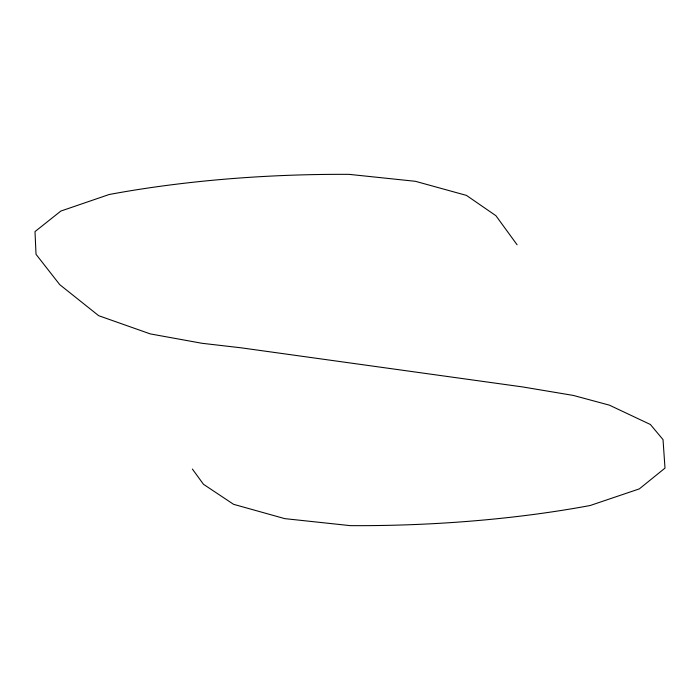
<?xml version="1.0" encoding="UTF-8"?>
<svg xmlns="http://www.w3.org/2000/svg" width="700" height="700" viewBox="0 0 700 700"><rect width="100%" height="100%" fill="white"/><g stroke="black" fill="none" stroke-linecap="round" stroke-linejoin="round"><path stroke-width="1.05" d="M517.099 244.799L495.915 215.705L466.436 195.388L415.38 181.3L349.125 174.361A427.297 129.911 -1.1 0 0 109.183 194.504L60.848 211.059L35 231.604L36.024 254.301L59.754 284.655L98.674 315.691L150.281 333.9L202.002 343.289L241.22 347.83L522.673 386.942L573.326 395.43L609.367 405.142L650.387 424.489L663.023 439.6L665 468.108L639.327 488.88L590.222 505.496A427.297 129.911 -1.1 0 1 350.28 525.639L284.795 518.639L233.564 504.315L203.481 484.295L192.386 469.052"/></g></svg>
